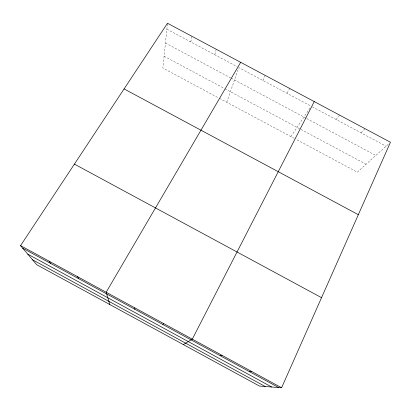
<?xml version="1.0" encoding="UTF-8"?>
<svg xmlns="http://www.w3.org/2000/svg" width="411" height="411" viewBox="0 0 411 411"><rect width="100%" height="100%" fill="white"/><g stroke="black" fill="none" stroke-linecap="round" stroke-linejoin="round"><path stroke-width="0.31" stroke-dasharray="2.06 1.54" d="M167.416 23.833L162.874 68.056L218.893 98.049M190.817 41.948L191.834 36.245M214.804 54.761L216.232 49.263M226.749 102.257L238.832 67.589L310.598 105.91M262.901 80.438L265.157 75.377M287.012 93.312L289.678 88.468M290.906 136.606L310.475 107.24M336.085 119.519L339.604 115.111M361.058 132.851L365.004 128.669M388.261 144.225L357.318 172.163L295.879 139.267M166.871 29.166L237.157 66.695M312.293 106.814L386.068 146.203M165.443 43.042L230.581 77.854M231.146 78.157L306.159 118.245M306.714 118.543L375.803 155.471M164.092 56.225L224.334 88.452M224.889 88.745L300.426 129.157M300.986 129.46L366.062 164.266M219.453 98.347L295.329 138.975"/><path stroke-width="0.62" d="M134.746 309.2L134.813 307.849M281.592 387.758L390.45 142.252L167.477 23.242L20.55 245.644L36.702 264.71L259.475 386.068L281.592 387.758L20.55 245.644M314.245 101.579L192.297 339.142L183.337 344.593M240.671 62.308L106.161 292.252L109.829 304.546M162.89 324.526L163.527 323.483M220.204 355.731L222.002 355.315M249.379 371.611L251.763 371.518M124.086 88.925L358.33 214.686M74.417 164.107L321.536 297.667M22.723 248.208L278.612 387.532M27.773 254.168L271.692 387.003M32.505 259.752L265.213 386.51M49.032 261.149L50.645 263.41M77.566 276.685L78.624 278.643"/></g></svg>
